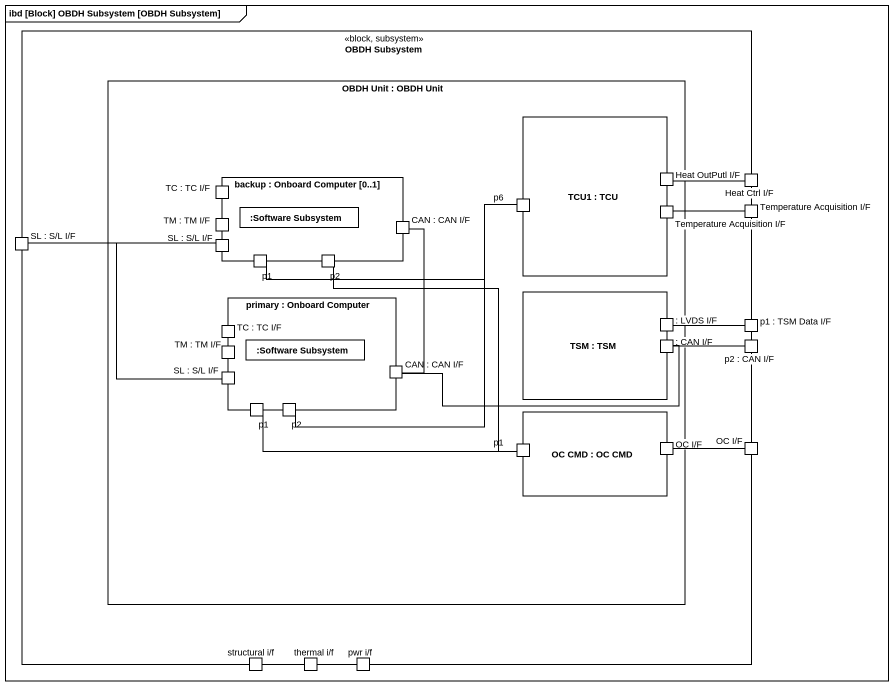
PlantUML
@startuml
mainframe ibd [Block] OBDH Subsystem [OBDH Subsystem]
rectangle "OBDH Subsystem" as OBDH_Subsystem <<block, subsystem>> {
  rectangle "OBDH Unit : OBDH Unit" as OBDH_Unit {
    rectangle "TCU1 : TCU" as TCU1 {
      port p6
      port "Heat OutPutl I/F" as Heat_OutPutl_I_F
      port "Temperature Acquisition I/F" as Temperature_Acquisition_I_F
    }
    rectangle "backup : Onboard Computer [0..1]" as backup {
      port "TC : TC I/F" as TC_TC_I_F
      port "TM : TM I/F" as TM_TM_I_F
      port "SL : S/L I/F" as SL_S_L_I_F_2
      rectangle ":Software Subsystem" as Software_Subsystem
      port "CAN : CAN I/F" as CAN_CAN_I_F
      port p1
      port p2
    }
    rectangle "primary : Onboard Computer" as primary {
      port "TC : TC I/F" as TC_TC_I_F_2
      port "TM : TM I/F" as TM_TM_I_F_2
      rectangle ":Software Subsystem" as Software_Subsystem_2
      port "SL : S/L I/F" as SL_S_L_I_F_3
      port "CAN : CAN I/F" as CAN_CAN_I_F_2
      port "p1" as p1_2
      port "p2" as p2_2
    }
    rectangle "TSM : TSM" as TSM {
      port ": LVDS I/F" as LVDS_I_F
      port ": CAN I/F" as CAN_I_F
    }
    rectangle "OC CMD : OC CMD" as OC_CMD {
      port "p1" as p1_3
      port "OC I/F" as OC_I_F
    }
  }
  port "Heat Ctrl I/F" as Heat_Ctrl_I_F
  port "SL : S/L I/F" as SL_S_L_I_F
  port "Temperature Acquisition I/F" as Temperature_Acquisition_I_F_2
  port "p1 : TSM Data I/F" as p1_TSM_Data_I_F
  port "p2 : CAN I/F" as p2_CAN_I_F
  port "OC I/F" as OC_I_F_2
  port "structural i/f" as structural_i_f
  port "thermal i/f" as thermal_i_f
  port "pwr i/f" as pwr_i_f
}
p6 -left- p1
p6 -- p2_2
Heat_OutPutl_I_F -right- Heat_Ctrl_I_F
SL_S_L_I_F_2 -left- SL_S_L_I_F
CAN_CAN_I_F -- CAN_CAN_I_F_2
Temperature_Acquisition_I_F -right- Temperature_Acquisition_I_F_2
LVDS_I_F -right- p1_TSM_Data_I_F
CAN_I_F -right- p2_CAN_I_F
SL_S_L_I_F_3 -up- SL_S_L_I_F
CAN_CAN_I_F_2 -right- CAN_I_F
p1_3 -up- p2
p1_3 -left- p1_2
OC_I_F -right- OC_I_F_2
@enduml
